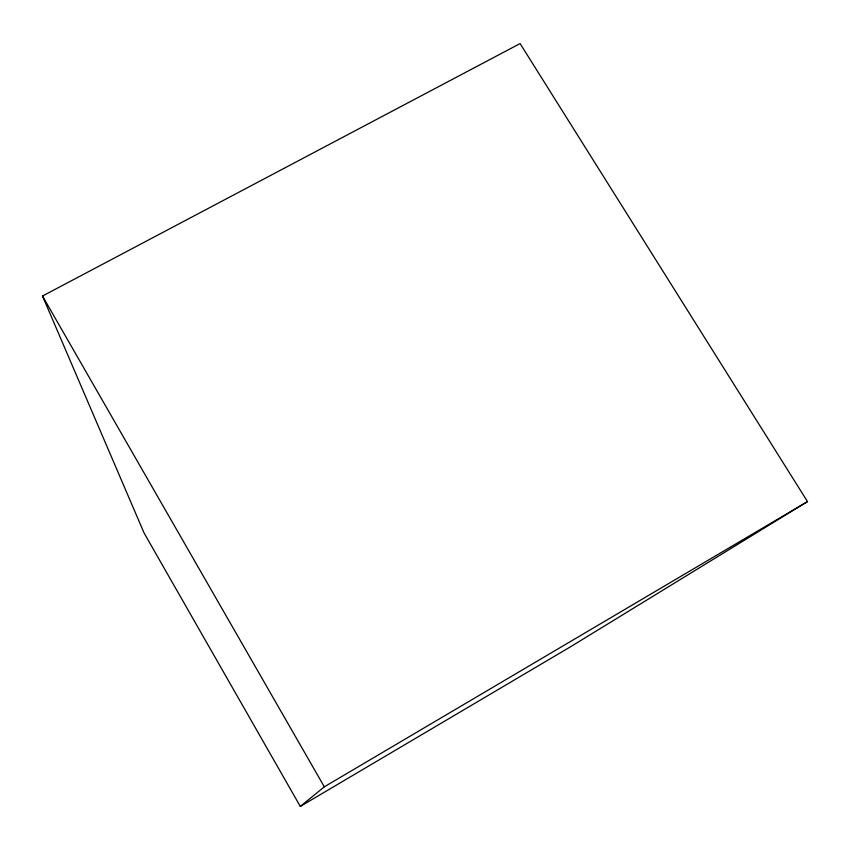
<?xml version="1.0" encoding="UTF-8"?>
<svg xmlns="http://www.w3.org/2000/svg" width="850" height="850" viewBox="0 0 850 850"><rect width="100%" height="100%" fill="white"/><g stroke="black" fill="none" stroke-linecap="round" stroke-linejoin="round"><path stroke-width="1.27" d="M300.305 806.438L324.317 786.824L807.5 501.585L520.094 43.562L42.5 296.023L144.096 533.035L300.305 806.438L570.562 646.765L807.5 501.585M42.5 296.023L324.317 786.824"/></g></svg>
